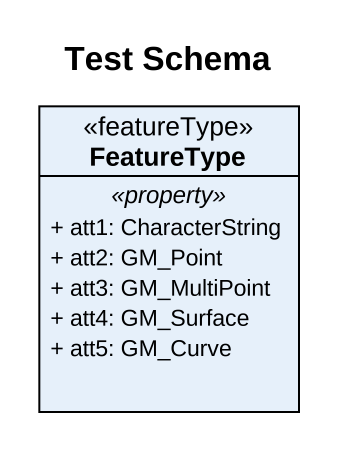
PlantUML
@startuml
title Test Schema
hide circle
hide empty members
skinparam classAttributeIconSize 0
class FeatureType <<featureType>> {
  .. <<property>> ..
  + att1: CharacterString
  + att2: GM_Point
  + att3: GM_MultiPoint
  + att4: GM_Surface
  + att5: GM_Curve
}
@enduml
